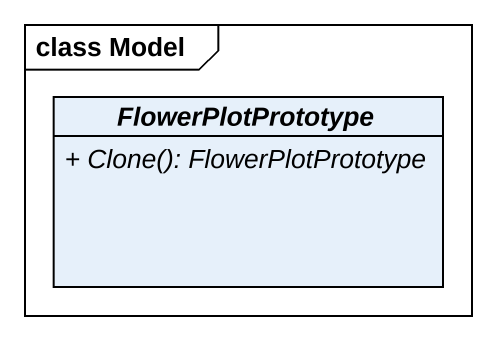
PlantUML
@startuml
mainframe class Model
hide circle
hide empty members
skinparam classAttributeIconSize 0
abstract class FlowerPlotPrototype {
  {abstract} + Clone(): FlowerPlotPrototype
}
@enduml
